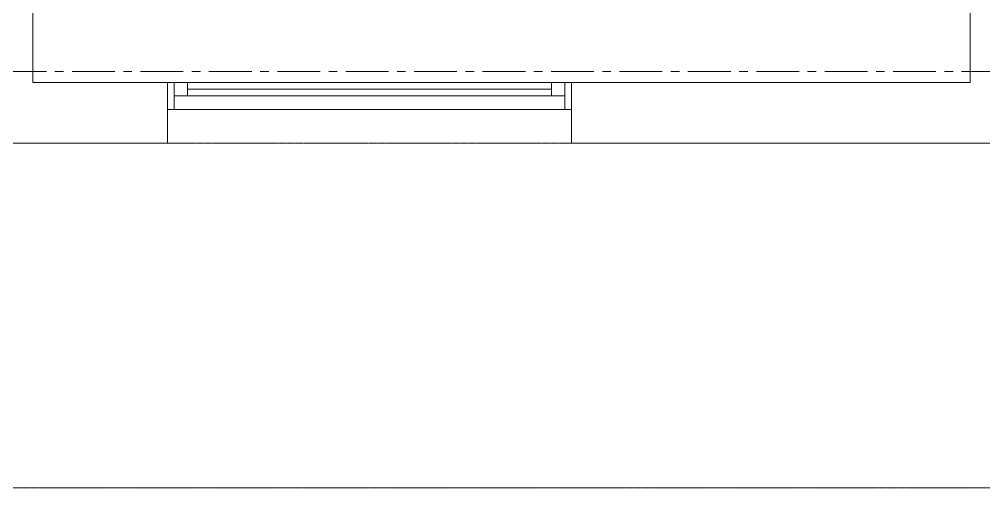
# Model space of a CAD drawing. Header units: millimetres. Extents: x 26027 to 581921, y 7230 to 233891.
# Drawn here: x 555784 to 559364, y 126400 to 128140 of the extents above; entities that cross this region are included whole.
import ezdxf

# ---------------------------------------------------------------- set-up
doc = ezdxf.new("R2010")
doc.units = ezdxf.units.MM
doc.header["$LTSCALE"] = 5
doc.linetypes.add('CENTER', pattern=[50.8, 31.75, -6.35, 6.35, -6.35])
doc.linetypes.add('HIDDEN2', pattern=[0.1875, 0.125, -0.0625])
for name, color, linetype, lineweight in [('Aluminum', 7, 'Continuous', 5), ('Proj', 7, 'HIDDEN2', 5), ('Walls', 32, 'Continuous', 5)]:
    doc.layers.add(name, color=color, linetype=linetype, lineweight=lineweight)
doc.layers.add('axes', color=9, linetype='Continuous')

msp = doc.modelspace()

# ---------------------------------------------------------------- linework, layer by layer
at = {"layer": 'Aluminum'}
for p, q in [((557833.8, 127905.3, 0), (556333.8, 127905.3, 0)), ((556358.8, 127805.3, 0), (556358.8, 127905.3, 0)), ((556408.8, 127855.3, 0), (556408.8, 127905.3, 0)), ((556408.8, 127880.3, 0), (557758.8, 127880.3, 0)), ((557758.8, 127855.3, -4.7), (557758.8, 127905.3, -4.7)), ((557808.8, 127805.3, -4.7), (557808.8, 127905.3, -4.7)), ((557808.8, 127855.3, 0), (556358.8, 127855.3, 0)), ((557833.8, 127805.3, 0), (556333.8, 127805.3, 0))]:
    msp.add_line(p, q, dxfattribs=at)
at = {"layer": 'axes', "linetype": 'CENTER', "lineweight": 0}
msp.add_line((581030.5, 127945.3, 2.4), (449113.3, 127945.3, 2.4), dxfattribs=at)
at = {"layer": 'Proj'}
msp.add_line((556333.8, 127680.3, 0), (557833.8, 127680.3, 0), dxfattribs=at)
msp.add_lwpolyline([(553288.8, 127680.3), (553288.8, 126400.3), (576913.8, 126400.3), (576913.8, 143890.3), (553288.8, 143890.3), (553288.8, 142610.3)], dxfattribs=at)
at = {"layer": 'Walls'}
for p, q in [((555833.8, 132730.3, 0), (555833.8, 127905.3, 0)), ((555833.8, 127905.3, 0), (556333.8, 127905.3, 0)), ((556333.8, 127905.3, 0), (556333.8, 127680.3, 0)), ((557833.8, 127905.3, 0), (559313.8, 127905.3, 0)), ((557833.8, 127905.3, 0), (557833.8, 127680.3, 0)), ((554223.8, 127680.3, 0), (556333.8, 127680.3, 0)), ((557833.8, 127680.3, 0), (559667.6, 127680.3, 0))]:
    msp.add_line(p, q, dxfattribs=at)
at = {"layer": 'Walls', "elevation": 0}
msp.add_lwpolyline([(559313.8, 132730.3), (559313.8, 127905.3)], dxfattribs=at)

doc.saveas('drawing.dxf')
